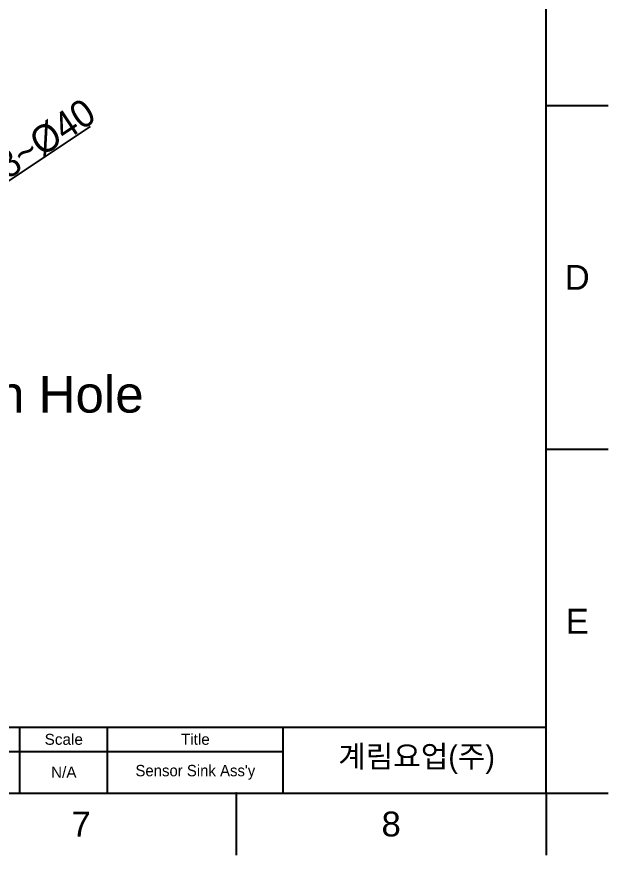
# Model space of a CAD drawing. Header units: millimetres. Extents: x 19562 to 20987, y -3943 to -2935.
# Drawn here: x 20663.3 to 20987, y -3942.6 to -3484.1 of the extents above; entities that cross this region are included whole.
import ezdxf

# ---------------------------------------------------------------- set-up
doc = ezdxf.new("R2010")
doc.units = ezdxf.units.MM
doc.header["$LTSCALE"] = 0.1
doc.linetypes.add('CENTERX2', pattern=[101.6, 63.5, -12.7, 12.7, -12.7])
doc.layers.add('FORM', color=7, linetype='Continuous')
doc.layers.add('TEXT', color=2, linetype='Continuous')
doc.styles.get("Standard").update_dxf_attribs({"font": 'arial.ttf'})
doc.dimstyles.new('A4', dxfattribs={"dimtxt": 4, "dimasz": 3.5, "dimexe": 0.7, "dimexo": 0.625, "dimgap": 0.5, "dimtad": 1, "dimdec": 1, "dimdsep": 46, "dimtxsty": 'Standard', "dimcen": 2.5, "dimclrd": 5, "dimclre": 5, "dimclrt": 7, "dimadec": 3, "dimazin": 2, "dimtfac": 1, "dimtdec": 1, "dimtmove": 0, "dimatfit": 3, "dimfxl": 0, "dimarcsym": 0})

# ---------------------------------------------------------------- blocks, each defined once
blk = doc.blocks.new('*D387')
at = {"color": 3, "lineweight": -2}
for p, q in [((20703.55, -3544.13), (20629.22, -3593.6)), ((20568.17, -3634.23), (20616.73, -3601.91)), ((20555.68, -3642.54), (20543.19, -3650.85))]:
    blk.add_line(p, q, dxfattribs=at)
at = {"color": 3}
for points in [[(20627.83, -3591.52), (20630.6, -3595.68), (20616.73, -3601.91)], [(20554.29, -3640.45), (20557.06, -3644.62), (20568.17, -3634.23)]]:
    blk.add_solid(points, dxfattribs=at)
at = {"layer": 'Defpoints', "color": 0}
for p in [(20616.73, -3601.91), (20568.17, -3634.23)]:
    blk.add_point(p, dxfattribs=at)
at = {"color": 3, "insert": (20668.2, -3558.05), "char_height": 15, "attachment_point": 5, "rotation": 33.6436}
blk.add_mtext('{\\fMS PGothic|b0|i0|c129|p34;%%C38~%%C40}', dxfattribs=at)

msp = doc.modelspace()

# ---------------------------------------------------------------- linework, layer by layer
for p, q in [((20953.05, -3908.66), (20953.05, -2968.54)), ((20953.05, -3532.61), (20986.99, -3532.61)), ((20953.05, -3720.64), (20986.99, -3720.64)), ((19595.47, -3908.66), (20953.05, -3908.66)), ((20783.35, -3908.66), (20783.35, -3942.6)), ((20953.05, -3908.66), (20986.99, -3908.66)), ((20953.05, -3908.66), (20953.05, -3942.6))]:
    msp.add_line(p, q)
for p in [(20953.05, -3532.61), (20953.05, -3720.64), (20783.35, -3908.66)]:
    msp.add_point(p)
at = {"layer": 'FORM'}
for p, q in [((20303.85, -3872.66), (20953.05, -3872.66)), ((20665.05, -3908.66), (20665.05, -3872.66)), ((20713.05, -3908.66), (20713.05, -3872.66)), ((20809.05, -3908.66), (20809.05, -3872.66)), ((20473.05, -3885.86), (20809.05, -3885.86))]:
    msp.add_line(p, q, dxfattribs=at)

# ---------------------------------------------------------------- texts
at = {"char_height": 13.58, "attachment_point": 5}
for s, width, insert in [('D', 10, (20970.02, -3626.63)), ('E', 10, (20970.02, -3814.65)), ('7', 50, (20698.5, -3925.63)), ('8', 50, (20868.2, -3925.63))]:
    msp.add_mtext_dynamic_manual_height_columns(s, width=width, gutter_width=12.5, heights=[0], dxfattribs=dict(at, insert=insert))
at = {"layer": 'TEXT'}
for s, width, insert, char_height, attachment_point in [('{\\W1.93482; }Installation Hole', 225.0727, (20518.96, -3680.55), 20, 1), ('Scale', 20, (20689.05, -3879.26), 6, 5), ('Title', 40, (20761.05, -3879.26), 6, 5), ('N/A', 20, (20689.05, -3897.26), 6, 5), ("{\\fGulim|b0|i0|c129|p50;Sensor Sink Ass'y}", 83.4543, (20761.05, -3897.26), 6.24, 5)]:
    msp.add_mtext_dynamic_manual_height_columns(s, width=width, gutter_width=12.5, heights=[0], dxfattribs=dict(at, insert=insert, char_height=char_height, attachment_point=attachment_point))
at = {"layer": 'TEXT', "linetype": 'CENTERX2', "insert": (20882.12, -3890.32), "char_height": 12, "attachment_point": 5}
msp.add_mtext_dynamic_manual_height_columns('{\\fHYGothic-Medium|b0|i0|c129|p18;계림요업(주)}', width=117.5025, gutter_width=12.5, heights=[0], dxfattribs=at)

# ---------------------------------------------------------------- dimensions: what is measured, and where the dimension line sits
at = {"color": 0}
dim = msp.add_diameter_dim_2p(p1=(20568.17, -3634.23), p2=(20616.73, -3601.91), text='{\\fMS PGothic|b0|i0|c129|p34;%%C38~%%C40}', dimstyle='A4', override={"dimtxt": 15, "dimasz": 15, "dimclrd": 3, "dimclre": 3, "dimclrt": 3, "dimfxl": 0.5}, dxfattribs=at)
dim.commit()
dim.dimension.update_dxf_attribs({"geometry": '*D387', "text_midpoint": (20668.2, -3558.05)})

doc.saveas('drawing.dxf')
